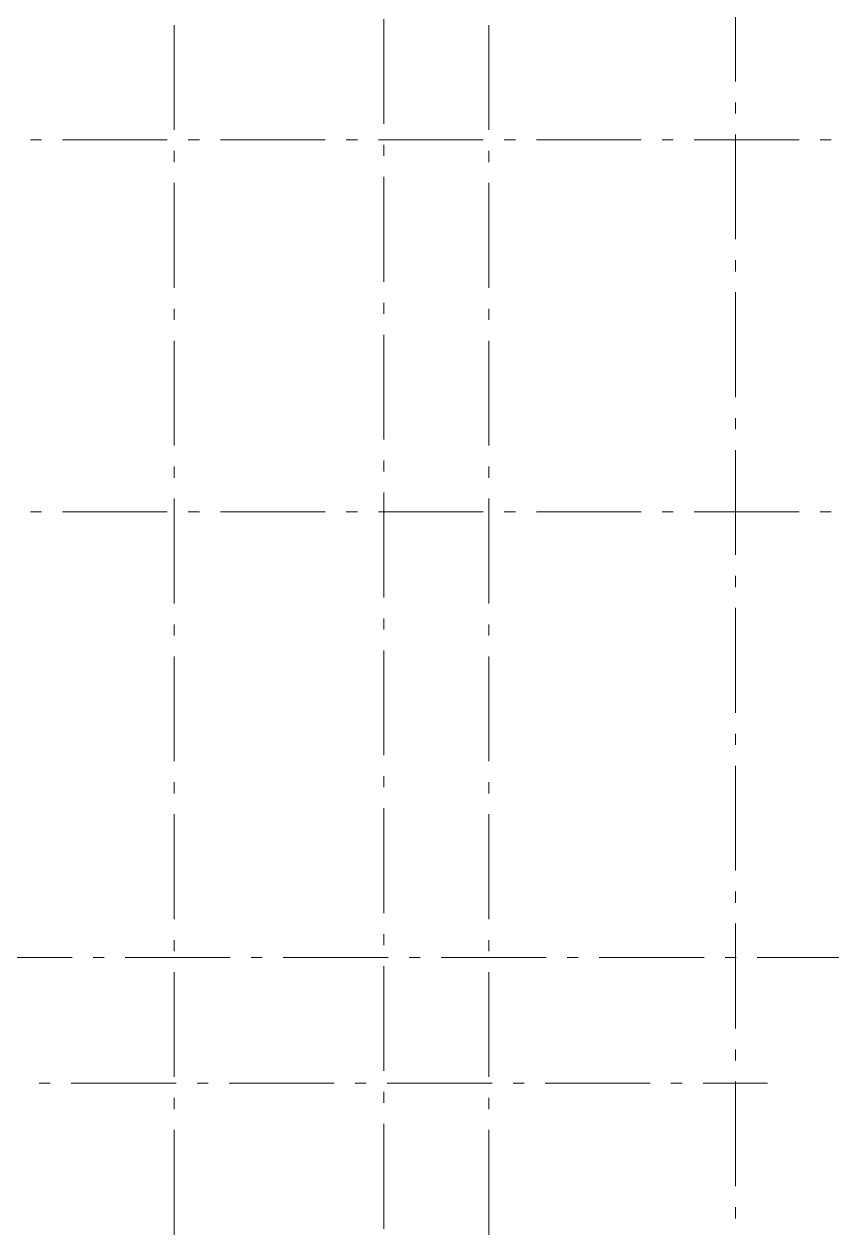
# Model space of a CAD drawing. Header units: millimetres. Extents: x -537608 to 253996, y -217170 to 186033.
# Drawn here: x -289005 to -281308, y 168474 to 180024 of the extents above; entities that cross this region are included whole.
import ezdxf

# ---------------------------------------------------------------- set-up
doc = ezdxf.new("R2010")
doc.units = ezdxf.units.MM
doc.layers.add('PDF _Геометрия', color=7, linetype='Continuous')

msp = doc.modelspace()

# ---------------------------------------------------------------- linework, layer by layer
at = {"layer": 'PDF _Геометрия', "color": 253, "lineweight": 9, "true_color": 0xaaaaaa}
for p, q in [((-282226.1862, 180477.8745), (-282226.1862, 179477.8749)), ((-285576.1819, 180072.9427), (-285576.1819, 179072.9431)), ((-287576.181, 180015.0842), (-287576.181, 179015.0847)), ((-284576.1867, 180015.0842), (-284576.1867, 179015.0847)), ((-282226.1862, 179277.8741), (-282226.1862, 179172.0393)), ((-288841.2823, 178921.2504), (-288947.1129, 178921.2504)), ((-287641.2777, 178921.2504), (-288641.2815, 178921.2504)), ((-287335.4464, 178921.2504), (-287441.277, 178921.2504)), ((-286135.4417, 178921.2504), (-287135.4456, 178921.2504)), ((-285829.6104, 178921.2504), (-285935.4496, 178921.2504)), ((-284629.6144, 178921.2504), (-285629.6096, 178921.2504)), ((-284323.7831, 178921.2504), (-284429.6136, 178921.2504)), ((-283123.7784, 178921.2504), (-284123.7823, 178921.2504)), ((-282817.9471, 178921.2504), (-282923.7776, 178921.2504)), ((-281617.9424, 178921.2504), (-282617.9463, 178921.2504)), ((-282226.1862, 178972.0385), (-282226.1862, 177972.039)), ((-281312.1111, 178921.2504), (-281417.9503, 178921.2504)), ((-287576.181, 178815.0839), (-287576.181, 178709.249)), ((-285576.1819, 178872.9423), (-285576.1819, 178767.1118)), ((-284576.1867, 178815.0839), (-284576.1867, 178709.249)), ((-285576.1819, 178567.111), (-285576.1819, 177567.1115)), ((-287576.181, 178509.2525), (-287576.181, 177509.253)), ((-284576.1867, 178509.2525), (-284576.1867, 177509.253)), ((-282226.1862, 177772.0382), (-282226.1862, 177666.2076)), ((-282226.1862, 177466.2069), (-282226.1862, 176466.2073)), ((-287576.181, 177309.2522), (-287576.181, 177203.4173)), ((-285576.1819, 177367.1107), (-285576.1819, 177261.2758)), ((-284576.1867, 177309.2522), (-284576.1867, 177203.4173)), ((-285576.1819, 177061.2751), (-285576.1819, 176061.2755)), ((-287576.181, 177003.4165), (-287576.181, 176003.417)), ((-284576.1867, 177003.4165), (-284576.1867, 176003.417)), ((-282226.1862, 176266.2065), (-282226.1862, 176160.3759)), ((-282226.1862, 175960.3752), (-282226.1862, 174960.3756)), ((-287576.181, 175803.4163), (-287576.181, 175697.5856)), ((-285576.1819, 175861.2747), (-285576.1819, 175755.4441)), ((-284576.1867, 175803.4163), (-284576.1867, 175697.5856)), ((-285576.1819, 175555.4434), (-285576.1819, 174555.4438)), ((-287576.181, 175497.5849), (-287576.181, 174497.5854)), ((-284576.1867, 175497.5849), (-284576.1867, 174497.5854)), ((-288947.1129, 175370.9051), (-288841.2823, 175370.9051)), ((-288641.2815, 175370.9051), (-287641.2777, 175370.9051)), ((-287441.277, 175370.9051), (-287335.4464, 175370.9051)), ((-287135.4456, 175370.9051), (-286135.4417, 175370.9051)), ((-285935.4496, 175370.9051), (-285829.6104, 175370.9051)), ((-285629.6096, 175370.9051), (-284629.6144, 175370.9051)), ((-284429.6136, 175370.9051), (-284323.7831, 175370.9051)), ((-284123.7823, 175370.9051), (-283123.7784, 175370.9051)), ((-282923.7776, 175370.9051), (-282817.9471, 175370.9051)), ((-282617.9463, 175370.9051), (-281617.9424, 175370.9051)), ((-281417.9503, 175370.9051), (-281312.1111, 175370.9051)), ((-282226.1862, 174760.3748), (-282226.1862, 174654.5399)), ((-282226.1862, 174454.5392), (-282226.1862, 173454.5397)), ((-287576.181, 174297.5846), (-287576.181, 174191.754)), ((-285576.1819, 174355.443), (-285576.1819, 174249.6125)), ((-284576.1867, 174297.5846), (-284576.1867, 174191.754)), ((-287576.181, 173991.7532), (-287576.181, 172991.7537)), ((-285576.1819, 174049.6117), (-285576.1819, 173049.6122)), ((-284576.1867, 173991.7532), (-284576.1867, 172991.7537)), ((-282226.1862, 173254.5432), (-282226.1862, 173148.7083)), ((-282226.1862, 172948.7075), (-282226.1862, 171948.708)), ((-287576.181, 172791.7529), (-287576.181, 172685.918)), ((-285576.1819, 172849.6114), (-285576.1819, 172743.7765)), ((-284576.1867, 172791.7529), (-284576.1867, 172685.918)), ((-287576.181, 172485.9172), (-287576.181, 171485.9177)), ((-285576.1819, 172543.7758), (-285576.1819, 171543.7762)), ((-284576.1867, 172485.9172), (-284576.1867, 171485.9177)), ((-282226.1862, 171748.7072), (-282226.1862, 171642.8766)), ((-282226.1862, 171442.8759), (-282226.1862, 170442.8764)), ((-287576.181, 171285.9213), (-287576.181, 171180.0864)), ((-285576.1819, 171343.7797), (-285576.1819, 171237.9448)), ((-284576.1867, 171285.9213), (-284576.1867, 171180.0864)), ((-288548.1792, 171121.2504), (-289548.1745, 171121.2504)), ((-288242.3393, 171121.2504), (-288348.1784, 171121.2504)), ((-287042.3433, 171121.2504), (-288042.3471, 171121.2504)), ((-286736.5119, 171121.2504), (-286842.3425, 171121.2504)), ((-285536.5073, 171121.2504), (-286536.5112, 171121.2504)), ((-285230.6759, 171121.2504), (-285336.5065, 171121.2504)), ((-284030.6799, 171121.2504), (-285030.6752, 171121.2504)), ((-283724.8399, 171121.2504), (-283830.6792, 171121.2504)), ((-282524.844, 171121.2504), (-283524.8478, 171121.2504)), ((-282219.0126, 171121.2504), (-282324.8432, 171121.2504)), ((-281019.008, 171121.2504), (-282019.0119, 171121.2504)), ((-287576.181, 170980.0856), (-287576.181, 169980.086)), ((-285576.1819, 171037.9441), (-285576.1819, 170037.9445)), ((-284576.1867, 170980.0856), (-284576.1867, 169980.086)), ((-282226.1862, 170242.8756), (-282226.1862, 170137.0428)), ((-288757.7563, 169921.2523), (-288863.5956, 169921.2523)), ((-287557.7603, 169921.2523), (-288557.7555, 169921.2523)), ((-287251.929, 169921.2523), (-287357.7596, 169921.2523)), ((-286051.9243, 169921.2523), (-287051.9282, 169921.2523)), ((-285746.093, 169921.2523), (-285851.9236, 169921.2523)), ((-284546.097, 169921.2523), (-285546.0922, 169921.2523)), ((-284240.2571, 169921.2523), (-284346.0963, 169921.2523)), ((-283040.261, 169921.2523), (-284040.2563, 169921.2523)), ((-282734.4297, 169921.2523), (-282840.2603, 169921.2523)), ((-281921.1816, 169921.2523), (-282534.4289, 169921.2523)), ((-282226.1862, 169937.042), (-282226.1862, 168937.0425)), ((-287576.181, 169780.0853), (-287576.181, 169674.2526)), ((-285576.1819, 169837.9438), (-285576.1819, 169732.111)), ((-284576.1867, 169780.0853), (-284576.1867, 169674.2526)), ((-287576.181, 169474.2518), (-287576.181, 168474.2522)), ((-285576.1819, 169532.1124), (-285576.1819, 168532.1107)), ((-284576.1867, 169474.2518), (-284576.1867, 168474.2522)), ((-282226.1862, 168737.0418), (-282226.1862, 168631.209))]:
    msp.add_line(p, q, dxfattribs=at)

doc.saveas('drawing.dxf')
